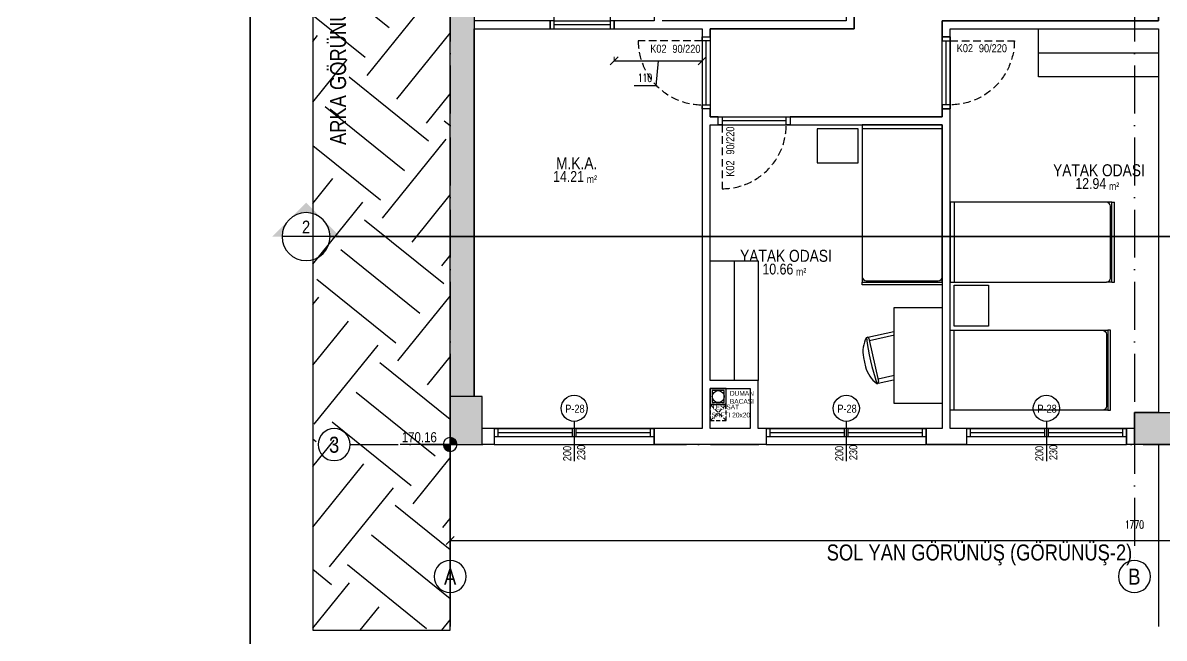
# Model space of a CAD drawing. Header units: millimetres. Extents: x 82776 to 137242, y 11666 to 27998.
# Drawn here: x 96195 to 97621, y 12881 to 13651 of the extents above; entities that cross this region are included whole.
import ezdxf
from ezdxf.enums import TextEntityAlignment as Align

# ---------------------------------------------------------------- set-up
doc = ezdxf.new("R2010")
doc.units = ezdxf.units.MM
for name, pattern in [('( Hidden )', [0.375, 0.25, -0.125]), ('ACAD_ISO10W100', [18, 12, -3, 0, -3]), ('DASHED', [15, 10, -5]), ('GC5102G0200$0$HIDDEN', [9.525, 6.35, -3.175])]:
    doc.linetypes.add(name, pattern=pattern)
doc.layers.add('0_IFC_Area', color=100, linetype='Continuous', plot=False)
for name, color, linetype in [('0_IFC_Dimension_Exterior_50', 253, 'Continuous'), ('0_IFC_Dimension_Interior_Horizontal_50', 253, 'Continuous'), ('0_IFC_Door_Text', 11, 'Continuous'), ('0_IFC_Elevation_5', 252, 'Continuous'), ('0_IFC_Grid', 14, 'ACAD_ISO10W100'), ('0_IFC_Grid_Text_100', 14, 'Continuous'), ('0_IFC_Hatch', 250, 'Continuous'), ('0_IFC_Hatch_Structure', 251, 'Continuous'), ('0_IFC_Legend_Viewport', 7, 'Continuous'), ('0_IFC_Notation_Level_200', 160, 'Continuous'), ('0_IFC_Notation_Section_50', 10, 'Continuous'), ('0_IFC_Room_Text(No)_50', 12, 'Continuous'), ('0_IFC_Text_Explanation_50', 231, 'Continuous'), ('0_IFC_Window_Text', 60, 'Continuous'), ('1_IFC_Concrete_Section', 50, 'Continuous'), ('1_IFC_Door', 83, 'Continuous'), ('2_IFC_Wall', 130, 'Continuous'), ('3_IFC_Window', 136, 'Continuous'), ('5_IFC_Mechanical_Shaft', 132, 'Continuous'), ('6_IFC_Furniture', 35, 'Continuous'), ('7_IFC_Landscape', 45, 'Continuous')]:
    doc.layers.add(name, color=color, linetype=linetype)
doc.styles.add('ARIAL-NARROW', font='ARIALN.TTF')
doc.styles.add('IFC_TEXT', font='ARIALN.TTF')
doc.styles.add('IFC_TEXT_DIM', font='romans.shx', dxfattribs={"width": 0.7})
doc.dimstyles.new('IFC_Dim50', dxfattribs={"dimtxt": 10, "dimasz": 10, "dimexe": 0.00125, "dimexo": 0.000625, "dimgap": 5, "dimtad": 1, "dimdec": 4, "dimrnd": 0.5, "dimzin": 9, "dimtxsty": 'IFC_TEXT_DIM', "dimblk": 'OBLIQUE', "dimcen": -2.5, "dimclrd": 256, "dimclre": 256, "dimclrt": 256, "dimazin": 0, "dimtfac": 1, "dimtdec": 4, "dimtix": 1, "dimtmove": 1, "dimatfit": 3, "dimfxl": 5, "dimfxlon": 1, "dimtfillclr": 256, "dimlwd": -1, "dimlwe": 5, "dimarcsym": 0})

# ---------------------------------------------------------------- blocks, each defined once
blk = doc.blocks.new('E-F_STR')
at = {"layer": '0_IFC_Hatch_Structure', "transparency": 33554687}
h = blk.add_hatch(dxfattribs=at)
h.set_pattern_fill('ANSI33', color=256, angle=90)
h.set_pattern_definition([(135, (-98472.608, -14205.3425), (-4.49012806, -4.49012806), []), (135, (-98472.608, -14200.8524), (-4.49012806, -4.49012806), [3.175, -1.5875])])
h.paths.add_polyline_path([(1770, 0), (1730, 0), (1730, 60), (1770, 60)])
h.paths.add_polyline_path([(915, 40), (915, 0), (855, 0), (855, 40)])
h.paths.add_polyline_path([(0, 0), (40, 0), (40, 60), (0, 60)])
h.paths.add_polyline_path([(0, 690), (40, 690), (40, 750), (0, 750)])
h.paths.add_polyline_path([(0, 1170), (40, 1170), (40, 1230), (0, 1230)])
h.paths.add_polyline_path([(855, 1190), (855, 1230), (915, 1230), (915, 1190)])
h.paths.add_polyline_path([(915, 750), (915, 710), (855, 710), (855, 750)])
h.paths.add_polyline_path([(1770, 690), (1730, 690), (1730, 750), (1770, 750)])
h.paths.add_polyline_path([(1770, 1170), (1730, 1170), (1730, 1230), (1770, 1230)])
at = {"layer": '1_IFC_Concrete_Section'}
for points in [[(0, 0), (40, 0), (40, 60), (0, 60)], [(915, 40), (915, 0), (855, 0), (855, 40)]]:
    blk.add_lwpolyline(points, close=True, dxfattribs=at)
blk = doc.blocks.new('*U125')
at = {"layer": '0_IFC_Legend_Viewport', "transparency": 33554687}
blk.add_lwpolyline([(-2040.1, 2920), (0, 2920), (0, 0), (-2040.1, 0)], close=True, dxfattribs=at)
at = {"style": 'IFC_TEXT'}
for tag, p in [('PAFTA', (-1847.1, 17.9)), ('KOT', (-1159.1, 18)), ('OLCEK', (-110.4, 17.9))]:
    blk.add_attdef(tag, p, '', height=35, dxfattribs=at)
blk = doc.blocks.new('*U126')
at = {"layer": '0_IFC_Legend_Viewport', "transparency": 33554687}
blk.add_lwpolyline([(-2300, 2920), (0, 2920), (0, 0), (-2300, 0)], close=True, dxfattribs=at)
at = {"style": 'IFC_TEXT'}
for tag, p in [('PAFTA', (-1977, 17.9)), ('KOT', (-1159.1, 18)), ('OLCEK', (-110.4, 17.9))]:
    blk.add_attdef(tag, p, '', height=35, dxfattribs=at)
blk = doc.blocks.new('DUMAN BACASI')
at = {"layer": '0_IFC_Elevation_5'}
blk.add_lwpolyline([(-17.5, -2), (-17.5, -17), (-2.5, -17), (-2.5, -2)], close=True, dxfattribs=at)
blk.add_circle((-10, -9.5), 7.5, dxfattribs=at)
at = {"layer": '2_IFC_Wall'}
blk.add_lwpolyline([(-20, -19.5), (0, -19.5), (0, 0.5), (-20, 0.5)], close=True, dxfattribs=at)
blk = doc.blocks.new('E-F_ZK_SAFT')
at = {"layer": '5_IFC_Mechanical_Shaft', "linetype": '( Hidden )', "ltscale": 20, "transparency": 33554687}
blk.add_lwpolyline([(325, -1200), (345, -1200), (345, -1180), (325, -1180)], close=True, dxfattribs=at)
for points in [[(325, -1200), (345, -1180)], [(345, -1200), (325, -1180)]]:
    blk.add_lwpolyline(points, dxfattribs=at)
at = {"rotation": 179.9999999999864}
blk.add_blockref('DUMAN BACASI', (325, -1179.5), dxfattribs=at)
at = {"layer": '0_IFC_Text_Explanation_50', "insert": (349.5, -1162.9), "char_height": 6, "attachment_point": 1, "style": 'IFC_TEXT'}
blk.add_mtext_dynamic_manual_height_columns('\\pxql;DUMAN\\PBACASI', width=93.331, gutter_width=12.5, heights=[0], dxfattribs=at)
at = {"layer": '0_IFC_Text_Explanation_50', "insert": (326.8, -1180), "char_height": 6, "attachment_point": 1, "rotation": 359.9797, "style": 'IFC_TEXT'}
blk.add_mtext_dynamic_manual_height_columns('\\pxql;TESİSAT \\PŞAFTI 20x20', width=93.331, gutter_width=12.5, heights=[0], dxfattribs=at)
blk = doc.blocks.new('*U1783')
at = {"layer": '0_IFC_Room_Text(No)_50'}
h = blk.add_hatch(color=256, dxfattribs=at)
h.paths.add_polyline_path([(0, 1061), (-530, 530, -0.414214), (530, 530)])
h.paths.add_polyline_path([(530, 530, -0.198912), (750, 0), (1061, 0)])
h.paths.add_polyline_path([(-530, 530), (-1061, 0), (-750, 0, -0.198912)])
at = {"layer": '0_IFC_Room_Text(No)_50', "linetype": 'Continuous'}
blk.add_line((-750, 0), (750, 0), dxfattribs=at)
blk.add_circle((0, 0), 750, dxfattribs=at)
at = {"layer": '0_IFC_Room_Text(No)_50', "style": 'IFC_TEXT'}
blk.add_attdef('NO', text='', height=400, dxfattribs=at).set_placement((0, 100), align=Align.CENTER)
for p in [(0, -100), (0, -374)]:
    blk.add_attdef('SHEET', text='', height=200, dxfattribs=at).set_placement(p, align=Align.TOP_CENTER)
blk = doc.blocks.new('E-F_KESIT YERLERI')
at = {"layer": '0_IFC_Notation_Section_50', "linetype": 'DASHED', "ltscale": 3, "const_width": 2}
blk.add_lwpolyline([(-1266.4, 220.7), (803.6, 220.7)], dxfattribs=at)
ref = blk.add_blockref('*U1783', (-1296.4, 220.7), dxfattribs=dict(xscale=-0.0400000000259542, yscale=0.0400000000259542, zscale=0.0400000000259542))
ref.add_attrib('NO', '2', dxfattribs={"layer": '0_IFC_Room_Text(No)_50', "height": 16, "style": 'IFC_TEXT'}).set_placement((-1296.4, 224.7), align=Align.CENTER)
at = {"layer": '0_IFC_Notation_Section_50', "transparency": 33554687, "insert": (-1266.4, 335.3), "char_height": 20, "attachment_point": 1, "rotation": 90, "style": 'IFC_TEXT'}
blk.add_mtext_dynamic_manual_height_columns('ARKA GÖRÜNÜŞ (GÖRÜNÜŞ-3)', width=439.524, gutter_width=12.5, heights=[0], dxfattribs=at)
at = {"layer": '0_IFC_Notation_Section_50', "transparency": 33554687, "insert": (-645.8, -164.3), "char_height": 20, "attachment_point": 1, "style": 'IFC_TEXT'}
blk.add_mtext_dynamic_manual_height_columns('\\pxql;SOL YAN GÖRÜNÜŞ (GÖRÜNÜŞ-2)', width=515.997, gutter_width=12.5, heights=[0], dxfattribs=at)
blk = doc.blocks.new('*U152')
at = {"layer": '1_IFC_Door'}
for points in [[(0, 75), (-10, 75), (-10, 80), (0, 80), (0, 75)], [(-5, 75), (-5, 5), (0, 5), (0, 75)]]:
    blk.add_lwpolyline(points, dxfattribs=at)
blk.add_lwpolyline([(-10, 5), (0, 5), (0, 0), (-10, 0)], close=True, dxfattribs=at)
at = {"layer": '1_IFC_Door', "linetype": 'GC5102G0200$0$HIDDEN'}
blk.add_lwpolyline([(0, 5), (70, 5)], dxfattribs=at)
blk.add_arc((0, 5), 70, 0, 90, dxfattribs=at)
blk = doc.blocks.new('*U1504')
at = {"layer": '0_IFC_Hatch_Structure'}
blk.add_lwpolyline([(0, 0), (-90, 0)], dxfattribs=at)
at = {"layer": '1_IFC_Door', "linetype": 'GC5102G0200$0$HIDDEN', "ltscale": 1.5}
blk.add_lwpolyline([(-5, 0), (-5, 80)], dxfattribs=at)
at = {"layer": '1_IFC_Door'}
for points in [[(-85, 0), (-85, -10), (-90, -10), (-90, 0), (-85, 0)], [(-85, -5), (-5, -5), (-5, 0), (-85, 0)]]:
    blk.add_lwpolyline(points, dxfattribs=at)
blk.add_lwpolyline([(-5, -10), (-5, 0), (0, 0), (0, -10)], close=True, dxfattribs=at)
at = {"layer": '1_IFC_Door', "linetype": 'GC5102G0200$0$HIDDEN', "ltscale": 1.5}
blk.add_arc((-5, 0), 80, 90, 180, dxfattribs=at)
blk = doc.blocks.new('*U109')
blk.add_wipeout([(-55, -47.5), (-55, -5), (-106.5, -5), (-106.5, -47.5)]).dxf.layer = '6_IFC_Furniture'
blk.add_wipeout([(-50, 0), (50, 0), (50, -200), (-50, -200), (-50, -45), (-50, -5)]).dxf.layer = '6_IFC_Furniture'
at = {"layer": '6_IFC_Furniture'}
for p, q in [((50, -5), (-50, -5)), ((-45, -195), (45, -195))]:
    blk.add_line(p, q, dxfattribs=at)
blk.add_lwpolyline([(50, -197), (50, -190), (50, 0), (-50, 0), (-50, -190), (-50, -197)], dxfattribs=at)
for points in [[(-55, -47.5), (-55, -5), (-106.5, -5), (-106.5, -47.5)], [(-50, -197), (50, -197), (50, -200), (-50, -200)]]:
    blk.add_lwpolyline(points, close=True, dxfattribs=at)
for centre, start, end in [((-45, -190), 180, 270), ((45, -190), 270, 0)]:
    blk.add_arc(centre, 5, start, end, dxfattribs=at)
blk = doc.blocks.new('IFC_BED_2')
blk.add_wipeout([(-50, 0), (50, 0), (50, -205), (-50, -205), (-50, -45), (-50, -5)]).dxf.layer = '6_IFC_Furniture'
at = {"layer": '6_IFC_Furniture'}
for p, q in [((-50, 0), (-50, -195)), ((50, 0), (-50, 0)), ((50, -195), (50, 0)), ((50, -5), (-50, -5)), ((-50, -202), (-50, -195)), ((50, -202), (50, -195)), ((-50, -202), (50, -202)), ((-50, -202), (-50, -205)), ((-50, -205), (50, -205)), ((-45, -200), (45, -200)), ((50, -202), (50, -205))]:
    blk.add_line(p, q, dxfattribs=at)
for centre, start, end in [((-45, -195), 180, 270), ((45, -195), 270, 0)]:
    blk.add_arc(centre, 5, start, end, dxfattribs=at)
blk = doc.blocks.new('*U112')
blk.add_wipeout([(0, 0), (150, 0), (150, -60), (0, -60)]).dxf.layer = '6_IFC_Furniture'
at = {"layer": '6_IFC_Furniture', "transparency": 33554687}
blk.add_lwpolyline([(150, 0), (150, -60), (0, -60), (0, 0)], close=True, dxfattribs=at)
blk.add_lwpolyline([(0, -30), (150, -30)], dxfattribs=at)
blk = doc.blocks.new('IFC_SAND2')
blk.add_wipeout([(-19, 0), (19, 0), (22.5, -0.8), (22.5, -0.8), (24.7, -2.4), (25.4, -3.2), (26.2, -4.4), (26.2, -4.4), (26.8, -6.1), (26.9, -6.9), (27, -8.1), (27, -9.3), (28.1, -9.3), (28.5, -9.4), (29.2, -9.8), (29.2, -9.8), (29.2, -9.8), (29.5, -10.3), (29.6, -10.9), (29.5, -44.2), (29.5, -44.2), (29.6, -44.4), (29.6, -44.4), (29.7, -44.7), (29.8, -44.9), (29.8, -45), (29.8, -45.3), (29.8, -45.3), (29.6, -45.6), (29.5, -45.8), (29.4, -45.9), (26.9, -47.9), (26.1, -48.4), (23.8, -49.8), (21.1, -51.3), (19.4, -52.1), (17.3, -52.9), (15.2, -53.5), (13.5, -54), (10.2, -54.6), (7.9, -54.8), (5.1, -55), (2.5, -54.9), (0, -54.9), (0, -54.9), (-2.9, -54.9), (-4.2, -54.9), (-6, -54.9), (-7.5, -54.8), (-9.3, -54.7), (-12.2, -54.2), (-14.6, -53.6), (-16.4, -53.1), (-18.5, -52.3), (-21.6, -50.9), (-22.5, -50.5), (-27.2, -47.5), (-29.4, -45.7), (-29.7, -44.3), (-29.5, -44), (-29.4, -10.7), (-29.4, -10.7), (-29.3, -10.2), (-29.3, -10.2), (-28.9, -9.6), (-28.9, -9.6), (-28.5, -9.3), (-28.5, -9.3), (-27.8, -9.1), (-27, -9.1), (-27, -8.7), (-27, -8.7), (-27, -8.1), (-27, -7.1), (-26.9, -6.7), (-26.7, -5.9), (-26.5, -5.2), (-26.1, -4.4), (-25.8, -3.8), (-25.5, -3.4), (-25, -2.7), (-24.3, -2), (-23.6, -1.5), (-22.9, -1.1), (-22.7, -0.9), (-21.3, -0.3), (-19.8, 0)]).dxf.layer = '6_IFC_Furniture'
at = {"layer": '6_IFC_Furniture'}
for p, q in [((-27, -9.3), (-27, -8.1)), ((-19, 0), (19, 0)), ((27, -9.3), (27, -8.1)), ((-29.4, -45.7), (-29.7, -44.3)), ((-27.5, -42.9), (27.5, -43.1)), ((-6, -54.9), (5.9, -55))]:
    blk.add_line(p, q, dxfattribs=at)
for points in [[(-29.5, -44), (-29.4, -10.7, -0.414214), (-27.8, -9.1), (-26, -9.1, -0.414214), (-24.4, -10.7), (-24.5, -42.9)], [(29.5, -44.2), (29.6, -10.9, 0.414214), (28.1, -9.3), (26.2, -9.3, 0.414214), (24.6, -10.9), (24.5, -43.1)]]:
    blk.add_lwpolyline(points, format="xyb", dxfattribs=at)
for centre, radius, start, end in [((-19, -8.1), 8.07, 90.1985, 180.1985), ((19, -8.1), 8.07, 359.8015, 89.8015), ((-27.5, -45.3), 2.39, 89.8015, 157.1315), ((1.1, 277.2), 324.3, 264.6038, 274.9992), ((-4.7, -17.2), 37.7, 229.0749, 268.0364), ((4.9, -17.2), 37.7, 271.5666, 310.528), ((27.5, -45.5), 2.39, 22.4715, 89.8015), ((28.6, -45), 1.2, 310.528, 22.4715)]:
    blk.add_arc(centre, radius, start, end, dxfattribs=at)
blk = doc.blocks.new('IFC_DESK')
blk.add_wipeout([(0, 0), (120, 0), (120, -60), (0, -60)]).dxf.layer = '6_IFC_Furniture'
at = {"layer": '6_IFC_Furniture', "transparency": 33554687}
blk.add_lwpolyline([(0, -60), (0, 0), (120, 0), (120, -60), (0, -60)], dxfattribs=at)
blk = doc.blocks.new('D ZK D1')
at = {"layer": '2_IFC_Wall'}
for points in [[(30, -580), (120, -580), (120, -540), (255, -540), (255, -700), (205, -700), (205, -710), (315, -710), (315, -720), (325, -720), (325, -710), (505, -710), (505, -660), (495, -660), (495, -700), (265, -700)], [(30, -710), (125, -710), (125, -700), (30, -700)], [(855, -1230), (40, -1230)]]:
    blk.add_lwpolyline(points, dxfattribs=at)
blk.add_lwpolyline([(325, -1160), (375, -1160), (375, -1210), (325, -1210)], close=True, dxfattribs=at)
at = {"transparency": 33554687, "xscale": -1, "rotation": 270}
for name, p in [('*U152', (125, -700)), ('*U1504', (625, -720))]:
    blk.add_blockref(name, p, dxfattribs=at)
for name, p, rotation in [('*U112', (735, -710), 359.9999999994474), ('*U112', (385, -1000), 270), ('IFC_SAND2', (571.2, -1114.6), 282.9208423197942)]:
    blk.add_blockref(name, p, dxfattribs=dict(rotation=rotation))
at = {"transparency": 33554687}
for p, rotation in [((315, -720), 90), ((335, -830), 180)]:
    blk.add_blockref('*U1504', p, dxfattribs=dict(at, rotation=rotation))
blk.add_blockref('*U109', (565, -830))
at = {"xscale": -1.000000000000003, "rotation": 90}
blk.add_blockref('*U109', (625, -1137), dxfattribs=at)
at = {"rotation": 90}
for name, p in [('IFC_BED_2', (625, -977)), ('IFC_DESK', (555, -1178.7))]:
    blk.add_blockref(name, p, dxfattribs=at)
at = {"layer": '2_IFC_Wall'}
for points in [[(885, -40), (885, -700), (615, -700), (615, -720), (625, -720), (625, -710), (885, -710), (885, -1190)], [(855, -1210), (625, -1210), (625, -810), (615, -810), (615, -820), (425, -820), (425, -830), (615, -830), (615, -1210), (385, -1210), (385, -1150), (325, -1150), (325, -830), (335, -830), (335, -820), (325, -820), (325, -810), (315, -810), (315, -1210), (40, -1210)]]:
    blk.add_lwpolyline(points, dxfattribs=at)
blk = doc.blocks.new('0_IFC_DOOR_TAG_50')
at = {"layer": '0_IFC_Door_Text', "style": 'IFC_TEXT'}
for tag, p in [('DOOR_TYPE', (0, 0)), ('DOOR_SIZE', (27.7, 0))]:
    blk.add_attdef(tag, p, '', height=10, dxfattribs=at)
blk = doc.blocks.new('D_ZK_KAPI POZU')
at = {"transparency": 33554687}
ref = blk.add_blockref('0_IFC_DOOR_TAG_50', (250, 500), dxfattribs=dict(at, xscale=-1, rotation=180))
ref.add_attrib('DOOR_TYPE', 'K02', (250, 490.1), dxfattribs={"layer": '0_IFC_Door_Text', "height": 10, "style": 'IFC_TEXT'})
ref.add_attrib('DOOR_SIZE', '90/220', (277.7, 490), dxfattribs={"layer": '0_IFC_Door_Text', "height": 10, "style": 'IFC_TEXT'})
ref = blk.add_blockref('0_IFC_DOOR_TAG_50', (633, 500.7), dxfattribs=dict(at, xscale=-1, rotation=180))
ref.add_attrib('DOOR_TYPE', 'K02', (633, 490.8), dxfattribs={"layer": '0_IFC_Door_Text', "height": 10, "style": 'IFC_TEXT'})
ref.add_attrib('DOOR_SIZE', '90/220', (660.7, 490.7), dxfattribs={"layer": '0_IFC_Door_Text', "height": 10, "style": 'IFC_TEXT'})
ref = blk.add_blockref('0_IFC_DOOR_TAG_50', (345, 335), dxfattribs=dict(at, xscale=-1, rotation=270))
ref.add_attrib('DOOR_TYPE', 'K02', (354.9, 335), dxfattribs={"layer": '0_IFC_Door_Text', "height": 10, "rotation": 90, "style": 'IFC_TEXT'})
ref.add_attrib('DOOR_SIZE', '90/220', (355, 362.7), dxfattribs={"layer": '0_IFC_Door_Text', "height": 10, "rotation": 90, "style": 'IFC_TEXT'})
blk = doc.blocks.new('_Oblique')
at = {"color": 0, "linetype": 'ByBlock', "lineweight": -2}
blk.add_line((-0.5, -0.5), (0.5, 0.5), dxfattribs=at)
blk = doc.blocks.new('*D3437')
at = {"layer": '0_IFC_Dimension_Interior_Horizontal_50', "lineweight": 5, "transparency": 16777216}
for p, q in [((205, -745), (205, -750)), ((315, -745), (315, -750))]:
    blk.add_line(p, q, dxfattribs=at)
at = {"layer": '0_IFC_Dimension_Interior_Horizontal_50', "transparency": 16777216}
for p, q in [((205, -750), (315, -750)), ((260, -750), (256.9, -781.2)), ((256.9, -781.2), (229.9, -781.2))]:
    blk.add_line(p, q, dxfattribs=at)
at = {"layer": 'Defpoints', "color": 0, "transparency": 16777216}
for p in [(205, -705), (315, -710), (315, -750)]:
    blk.add_point(p, dxfattribs=at)
at = {"layer": '0_IFC_Dimension_Interior_Horizontal_50', "transparency": 16777216, "xscale": 10, "yscale": 10, "zscale": 10, "rotation": 180}
blk.add_blockref('_Oblique', (205, -750), dxfattribs=at)
at = {"layer": '0_IFC_Dimension_Interior_Horizontal_50', "transparency": 16777216, "xscale": 10, "yscale": 10, "zscale": 10}
blk.add_blockref('_Oblique', (315, -750), dxfattribs=at)
at = {"layer": '0_IFC_Dimension_Interior_Horizontal_50', "transparency": 16777216, "insert": (243.4, -771.2), "char_height": 10, "attachment_point": 5, "style": 'IFC_TEXT_DIM'}
blk.add_mtext('110', dxfattribs=at)
blk = doc.blocks.new('0_IFC_AXIS_TEXT_100')
at = {"layer": '0_IFC_Grid_Text_100'}
blk.add_circle((0, 1000), 1000, dxfattribs=at)
at = {"layer": '0_IFC_Grid_Text_100', "style": 'IFC_TEXT'}
blk.add_attdef('AXIS_NO', text='', height=1000, dxfattribs=at).set_placement((0, 993), align=Align.MIDDLE_CENTER)
blk = doc.blocks.new('*D1858')
at = {"layer": '0_IFC_Dimension_Exterior_50', "lineweight": 5, "transparency": 16777216}
for p, q in [((0, -125), (0, -120)), ((1770, -125), (1770, -120))]:
    blk.add_line(p, q, dxfattribs=at)
at = {"layer": '0_IFC_Dimension_Exterior_50', "transparency": 16777216}
blk.add_line((0, -120), (1770, -120), dxfattribs=at)
at = {"layer": 'Defpoints', "color": 0, "transparency": 16777216}
for p in [(1770, -120), (0, -145), (1770, -145)]:
    blk.add_point(p, dxfattribs=at)
at = {"layer": '0_IFC_Dimension_Exterior_50', "transparency": 16777216, "xscale": 10, "yscale": 10, "zscale": 10, "rotation": 180}
blk.add_blockref('_Oblique', (0, -120), dxfattribs=at)
at = {"layer": '0_IFC_Dimension_Exterior_50', "transparency": 16777216, "xscale": 10, "yscale": 10, "zscale": 10}
blk.add_blockref('_Oblique', (1770, -120), dxfattribs=at)
at = {"layer": '0_IFC_Dimension_Exterior_50', "transparency": 16777216, "insert": (855, -100), "char_height": 10, "attachment_point": 5, "style": 'IFC_TEXT_DIM'}
blk.add_mtext('1770', dxfattribs=at)
blk = doc.blocks.new('0_IFC_ROOM_TEXT_50')
at = {"layer": '0_IFC_Room_Text(No)_50', "insert": (13.2, -40), "char_height": 9.62, "attachment_point": 1, "style": 'IFC_TEXT'}
blk.add_mtext_dynamic_manual_height_columns('m²', width=16.695, gutter_width=6.88, heights=[0], dxfattribs=at)
at = {"layer": '0_IFC_Room_Text(No)_50', "style": 'IFC_TEXT'}
blk.add_attdef('ROOM_NUMBER', text='', height=7.7, dxfattribs=at).set_placement((0.7, -10.7), align=Align.CENTER)
blk.add_attdef('ROOM_NAME', text='', height=13.5, dxfattribs=at).set_placement((0.7, -24.8), align=Align.MIDDLE_CENTER)
blk.add_attdef('AREA', text='', height=13.5, dxfattribs=at).set_placement((9.8, -49.7), align=Align.RIGHT)
at = {"layer": '0_IFC_Text_Explanation_50', "style": 'IFC_TEXT', "flags": 1}
for tag, p in [('DÖŞEME:', (-41.1, -64.4)), ('DUVAR:', (-41.1, -75.5)), ('TAVAN:', (-41.1, -86.7))]:
    blk.add_attdef(tag, p, '', height=7.7, dxfattribs=at)
blk = doc.blocks.new('D_ZK_ALAN')
at = {"layer": '0_IFC_Area'}
for points in [[(-535, 390), (-245, 390), (-245, 510), (25, 510), (25, 660), (-35, 660), (-35, 670), (-355, 670), (-355, 500), (-535, 500)], [(-545, 0), (-820, 0), (-820, 40), (-830, 40), (-830, 500), (-545, 500)], [(-5, 20), (-5, 0), (-235, 0), (-235, 500), (25, 500), (25, 20)], [(-475, 60), (-535, 60), (-535, 380), (-245, 380), (-245, 0), (-475, 0)]]:
    blk.add_lwpolyline(points, close=True, dxfattribs=at)
ref = blk.add_blockref('0_IFC_ROOM_TEXT_50', (-702.6, 356.7))
ref.add_attrib('ROOM_NAME', 'M.K.A.', dxfattribs={"layer": '0_IFC_Room_Text(No)_50', "height": 15, "style": 'IFC_TEXT'}).set_placement((-701.9, 331.9), align=Align.MIDDLE_CENTER)
ref.add_attrib('AREA', '14.21', dxfattribs={"layer": '0_IFC_Room_Text(No)_50', "height": 13.47, "style": 'IFC_TEXT'}).set_placement((-692.8, 308.6), align=Align.RIGHT)
ref = blk.add_blockref('0_IFC_ROOM_TEXT_50', (-50, 347.9))
ref.add_attrib('ROOM_NAME', 'YATAK ODASI', dxfattribs={"layer": '0_IFC_Room_Text(No)_50', "height": 15, "style": 'IFC_TEXT'}).set_placement((-49.3, 323.1), align=Align.MIDDLE_CENTER)
ref.add_attrib('AREA', '12.94', dxfattribs={"layer": '0_IFC_Room_Text(No)_50', "height": 13.47, "style": 'IFC_TEXT'}).set_placement((-40.2, 299.8), align=Align.RIGHT)
ref = blk.add_blockref('0_IFC_ROOM_TEXT_50', (-441, 240.9))
ref.add_attrib('ROOM_NAME', 'YATAK ODASI', dxfattribs={"layer": '0_IFC_Room_Text(No)_50', "height": 15, "style": 'IFC_TEXT'}).set_placement((-440.4, 216.1), align=Align.MIDDLE_CENTER)
ref.add_attrib('AREA', '10.66', dxfattribs={"layer": '0_IFC_Room_Text(No)_50', "height": 13.47, "style": 'IFC_TEXT'}).set_placement((-431.2, 192.8), align=Align.RIGHT)
blk = doc.blocks.new('*U1529')
at = {"layer": '0_IFC_Window_Text'}
blk.add_circle((100, 40.4), 16.3, dxfattribs=at)
at = {"layer": '0_IFC_Window_Text', "style": 'ARIAL-NARROW'}
blk.add_attdef('TİP', (88.8, 34.9), '', height=10, dxfattribs=at)
blk.add_wipeout([(0, 15), (200, 15), (200, -5), (0, -5)]).dxf.layer = '3_IFC_Window'
at = {"layer": '0_IFC_Elevation_5'}
blk.add_lwpolyline([(0, 5), (0, -5), (200, -5), (200, 5)], dxfattribs=at)
at = {"layer": '2_IFC_Wall'}
for points in [[(0, 15), (0, -5)], [(200, 15), (200, -5)]]:
    blk.add_lwpolyline(points, dxfattribs=at)
at = {"layer": '3_IFC_Window'}
for points in [[(0, 5), (5, 5), (5, 15), (0, 15)], [(195, 5), (200, 5), (200, 15), (195, 15)]]:
    blk.add_lwpolyline(points, close=True, dxfattribs=at)
for points in [[(0, 15), (200, 15)], [(5, 10), (195, 10)], [(5, 5), (195, 5)]]:
    blk.add_lwpolyline(points, dxfattribs=at)
at = {"layer": '0_IFC_Window_Text', "insert": (86.2, -25.7), "char_height": 10, "attachment_point": 1, "rotation": 90, "style": 'ARIAL-NARROW'}
blk.add_mtext_dynamic_manual_height_columns('200', width=65.154, gutter_width=50, heights=[0], dxfattribs=at)
blk.add_wipeout([(97.5, 15), (102.5, 15), (102.5, 5), (97.5, 5)]).dxf.layer = '3_IFC_Window'
at = {"layer": '0_IFC_Window_Text'}
blk.add_lwpolyline([(100, 24.1), (100, -25.7)], dxfattribs=at)
at = {"layer": '3_IFC_Window'}
blk.add_lwpolyline([(97.5, 5), (102.5, 5), (102.5, 15), (97.5, 15)], close=True, dxfattribs=at)
at = {"layer": '0_IFC_Window_Text', "style": 'ARIAL-NARROW'}
blk.add_attdef('YUKSEKLIK', (113.7, -24.4), '', height=10, rotation=90, dxfattribs=at)
blk = doc.blocks.new('*U1530')
at = {"layer": '0_IFC_Window_Text'}
blk.add_circle((100, 40.4), 16.3, dxfattribs=at)
at = {"layer": '0_IFC_Window_Text', "style": 'ARIAL-NARROW'}
blk.add_attdef('TİP', (88.8, 34.9), '', height=10, dxfattribs=at)
blk.add_wipeout([(0, 15), (200, 15), (200, -5), (0, -5)]).dxf.layer = '3_IFC_Window'
at = {"layer": '0_IFC_Elevation_5'}
blk.add_lwpolyline([(0, 5), (0, -5), (200, -5), (200, 5)], dxfattribs=at)
at = {"layer": '2_IFC_Wall'}
for points in [[(0, 15), (0, -5)], [(200, 15), (200, -5)]]:
    blk.add_lwpolyline(points, dxfattribs=at)
at = {"layer": '3_IFC_Window'}
for points in [[(0, 5), (5, 5), (5, 15), (0, 15)], [(195, 5), (200, 5), (200, 15), (195, 15)]]:
    blk.add_lwpolyline(points, close=True, dxfattribs=at)
for points in [[(0, 15), (200, 15)], [(5, 10), (195, 10)], [(5, 5), (195, 5)]]:
    blk.add_lwpolyline(points, dxfattribs=at)
at = {"layer": '0_IFC_Window_Text', "insert": (86.2, -25.7), "char_height": 10, "attachment_point": 1, "rotation": 90, "style": 'ARIAL-NARROW'}
blk.add_mtext_dynamic_manual_height_columns('200', width=65.154, gutter_width=50, heights=[0], dxfattribs=at)
blk.add_wipeout([(97.5, 15), (102.5, 15), (102.5, 5), (97.5, 5)]).dxf.layer = '3_IFC_Window'
at = {"layer": '0_IFC_Window_Text'}
blk.add_lwpolyline([(100, 24.1), (100, -25.7)], dxfattribs=at)
at = {"layer": '3_IFC_Window'}
blk.add_lwpolyline([(97.5, 5), (102.5, 5), (102.5, 15), (97.5, 15)], close=True, dxfattribs=at)
at = {"layer": '0_IFC_Window_Text', "style": 'ARIAL-NARROW'}
blk.add_attdef('YUKSEKLIK', (113.7, -24.4), '', height=10, rotation=90, dxfattribs=at)
blk = doc.blocks.new('*U1531')
at = {"layer": '0_IFC_Window_Text'}
blk.add_circle((100, 40.4), 16.3, dxfattribs=at)
at = {"layer": '0_IFC_Window_Text', "style": 'ARIAL-NARROW'}
blk.add_attdef('TİP', (88.8, 34.9), '', height=10, dxfattribs=at)
blk.add_wipeout([(0, 15), (200, 15), (200, -5), (0, -5)]).dxf.layer = '3_IFC_Window'
at = {"layer": '0_IFC_Elevation_5'}
blk.add_lwpolyline([(0, 5), (0, -5), (200, -5), (200, 5)], dxfattribs=at)
at = {"layer": '2_IFC_Wall'}
for points in [[(0, 15), (0, -5)], [(200, 15), (200, -5)]]:
    blk.add_lwpolyline(points, dxfattribs=at)
at = {"layer": '3_IFC_Window'}
for points in [[(0, 5), (5, 5), (5, 15), (0, 15)], [(195, 5), (200, 5), (200, 15), (195, 15)]]:
    blk.add_lwpolyline(points, close=True, dxfattribs=at)
for points in [[(0, 15), (200, 15)], [(5, 10), (195, 10)], [(5, 5), (195, 5)]]:
    blk.add_lwpolyline(points, dxfattribs=at)
at = {"layer": '0_IFC_Window_Text', "insert": (86.2, -25.7), "char_height": 10, "attachment_point": 1, "rotation": 90, "style": 'ARIAL-NARROW'}
blk.add_mtext_dynamic_manual_height_columns('200', width=65.154, gutter_width=50, heights=[0], dxfattribs=at)
blk.add_wipeout([(97.5, 15), (102.5, 15), (102.5, 5), (97.5, 5)]).dxf.layer = '3_IFC_Window'
at = {"layer": '0_IFC_Window_Text'}
blk.add_lwpolyline([(100, 24.1), (100, -25.7)], dxfattribs=at)
at = {"layer": '3_IFC_Window'}
blk.add_lwpolyline([(97.5, 5), (102.5, 5), (102.5, 15), (97.5, 15)], close=True, dxfattribs=at)
at = {"layer": '0_IFC_Window_Text', "style": 'ARIAL-NARROW'}
blk.add_attdef('YUKSEKLIK', (113.7, -24.4), '', height=10, rotation=90, dxfattribs=at)
blk = doc.blocks.new('D ZK DOGRAMA')
for name, p in [('*U1529', (-1715, 5)), ('*U1530', (-1375, 5)), ('*U1531', (-1125, 5))]:
    blk.add_blockref(name, p).add_auto_attribs({'YUKSEKLIK': '230', 'TİP': 'P-28'})
blk = doc.blocks.new('0_IFC_NOTATION_LEVEL_200')
at = {"layer": '0_IFC_Notation_Level_200'}
h = blk.add_hatch(color=256, dxfattribs=at)
h.dxf.hatch_style = 1
h.paths.add_polyline_path([(0, 0), (0, 576, 0.414214), (-576, 0)])
h.paths.add_polyline_path([(0, -576, 0.414214), (576, 0), (0, 0)])
for p, q in [((0, 960), (0, -960)), ((0, 0), (-960, 0)), ((0, 0), (4154, 0))]:
    blk.add_line(p, q, dxfattribs=at)
blk.add_circle((0, 0), 576, dxfattribs=at)
at = {"layer": '0_IFC_Notation_Level_200', "style": 'IFC_TEXT'}
for tag, p in [('LEVEL_ABOVE', (549, 185)), ('LEVEL_BELOW', (549, -1005))]:
    blk.add_attdef(tag, p, '', height=800, dxfattribs=at)
blk = doc.blocks.new('D KOSE KOTLARI')
ref = blk.add_blockref('0_IFC_NOTATION_LEVEL_200', (0, -1230), dxfattribs=dict(xscale=-0.015, yscale=0.015, zscale=0.015))
ref.add_attrib('LEVEL_ABOVE', '170.16', (-60.5, -1227.2), dxfattribs={"layer": '0_IFC_Notation_Level_200', "height": 12.5, "rotation": 0, "style": 'IFC_TEXT'})
blk = doc.blocks.new('D_ZK_IC OLCU')
at = {"layer": '0_IFC_Dimension_Interior_Horizontal_50'}
dim = blk.add_linear_dim(base=(315, -750), p1=(205, -705), p2=(315, -710), dimstyle='IFC_Dim50', dxfattribs=at)
dim.commit()
dim.dimension.update_dxf_attribs({"geometry": '*D3437', "text_midpoint": (251.91702, -781.19208), "dimtype": 128})
blk = doc.blocks.new('E-F_CATI AKS')
at = {"layer": '0_IFC_Grid', "ltscale": 5}
for points in [[(0, 1375.0025), (0, -144.9975)], [(855, 1375.0025), (855, -144.9975)], [(-125, 0.0025), (1900, 0.0025)]]:
    blk.add_lwpolyline(points, dxfattribs=at)
ref = blk.add_blockref('0_IFC_AXIS_TEXT_100', (-144.99773, -19.99977), dxfattribs=dict(xscale=-0.02, yscale=0.02, zscale=0.02, rotation=0.0064968962269241))
ref.add_attrib('AXIS_NO', '3', dxfattribs={"layer": '0_IFC_Grid_Text_100', "height": 20, "rotation": 0.0064969, "style": 'IFC_TEXT'}).set_placement((-144.99998, -0.14545), align=Align.MIDDLE_CENTER)
ref = blk.add_blockref('0_IFC_AXIS_TEXT_100', (0.00262, -184.9975), dxfattribs=dict(xscale=-0.02, yscale=0.02, zscale=0.02, rotation=0.0064968962269241))
ref.add_attrib('AXIS_NO', 'A', dxfattribs={"layer": '0_IFC_Grid_Text_100', "height": 20, "rotation": 0.0064969, "style": 'IFC_TEXT'}).set_placement((0.00037, -165.14318), align=Align.MIDDLE_CENTER)
ref = blk.add_blockref('0_IFC_AXIS_TEXT_100', (855.00454, -184.9975), dxfattribs=dict(xscale=-0.02, yscale=0.02, zscale=0.02, rotation=0.0064968962269241))
ref.add_attrib('AXIS_NO', 'B', dxfattribs={"layer": '0_IFC_Grid_Text_100', "height": 20, "rotation": 0.0064969, "style": 'IFC_TEXT'}).set_placement((855.00228, -165.14318), align=Align.MIDDLE_CENTER)
at = {"layer": '0_IFC_Dimension_Exterior_50'}
dim = blk.add_linear_dim(base=(1770, -120), p1=(0, -144.9975), p2=(1770, -145), dimstyle='IFC_Dim50', dxfattribs=at)
dim.commit()
dim.dimension.update_dxf_attribs({"geometry": '*D1858', "text_midpoint": (855, -110), "dimtype": 128})

msp = doc.modelspace()

# ---------------------------------------------------------------- hatches: boundary and pattern name
at = {"layer": '0_IFC_Hatch'}
h = msp.add_hatch(dxfattribs=at)
h.set_pattern_fill('EARTH', color=256, scale=20, angle=51.1352)
h.set_pattern_definition([(51.13519, (-298.52, 28.07), (-19.19526, 178.57643), [127, -127]), (51.13519, (-335.61, 57.96), (-19.19526, 178.57643), [127, -127]), (51.13519, (-372.69, 87.84), (-19.19526, 178.57643), [127, -127]), (141.13519, (-375.09, 110.16), (-178.57643, -19.19526), [127, -127]), (141.13519, (-345.2, 147.24), (-178.57643, -19.19526), [127, -127]), (141.13519, (-315.32, 184.33), (-178.57643, -19.19526), [127, -127])])
h.paths.add_polyline_path([(96557.4, 14610.9), (96557.4, 12891.5), (96729.1, 12891.5), (96729.1, 14610.9)])

# ---------------------------------------------------------------- linework, layer by layer
msp.add_lwpolyline([(96557.4, 14610.9), (96557.4, 12891.5), (96729.1, 12891.5), (96729.1, 14610.9)], close=True, dxfattribs=at)
at = {"layer": '7_IFC_Landscape'}
for points in [[(96729.1, 13123.4), (96729.1, 12895.8)], [(97614.1, 13123.4), (97614.1, 12895.8)]]:
    msp.add_lwpolyline(points, dxfattribs=at)

# ---------------------------------------------------------------- block references
for name, p in [('*U125', (96479.1, 11705.6)), ('*U126', (98779.1, 11705.6))]:
    msp.add_blockref(name, p)

# ---------------------------------------------------------------- next in the draw order: block references
msp.add_blockref('D ZK D1', (96729.1, 14353.4))

# ---------------------------------------------------------------- next in the draw order: hatches: boundary and pattern name
at = {"layer": '0_IFC_Hatch_Structure', "transparency": 33554687}
h = msp.add_hatch(dxfattribs=at)
h.set_pattern_fill('ANSI33', color=256, angle=90)
h.set_pattern_definition([(135, (-3003.8375, -1081.927), (-4.49012806, -4.49012806), []), (135, (-3003.8375, -1077.437), (-4.49012806, -4.49012806), [3.175, -1.5875])])
h.paths.add_polyline_path([(96729.1, 14293.4), (96759.1, 14293.4), (96759.1, 13183.4), (96729.1, 13183.4)])

# ---------------------------------------------------------------- next in the draw order: linework, layer by layer
at = {"color": 2}
msp.add_lwpolyline([(96729.1, 14293.4), (96759.1, 14293.4), (96759.1, 13183.4), (96729.1, 13183.4)], close=True, dxfattribs=at)

# ---------------------------------------------------------------- next in the draw order: block references
for name, p in [('E-F_CATI AKS', (96729.1, 13123.4)), ('E-F_STR', (96729.1, 13123.4)), ('D_ZK_ALAN', (97589.1, 13143.4)), ('D_ZK_KAPI POZU', (96729.1, 13123.4)), ('E-F_ZK_SAFT', (96729.1, 14353.4))]:
    msp.add_blockref(name, p)

# ---------------------------------------------------------------- next in the draw order: block references
msp.add_blockref('D ZK DOGRAMA', (98499.1, 13123.4))

# ---------------------------------------------------------------- next in the draw order: block references
for name, p in [('E-F_KESIT YERLERI', (97845.4, 13162.8)), ('D KOSE KOTLARI', (96729.1, 14353.6)), ('D_ZK_IC OLCU', (96729.1, 14353.4))]:
    msp.add_blockref(name, p)

doc.saveas('drawing.dxf')
